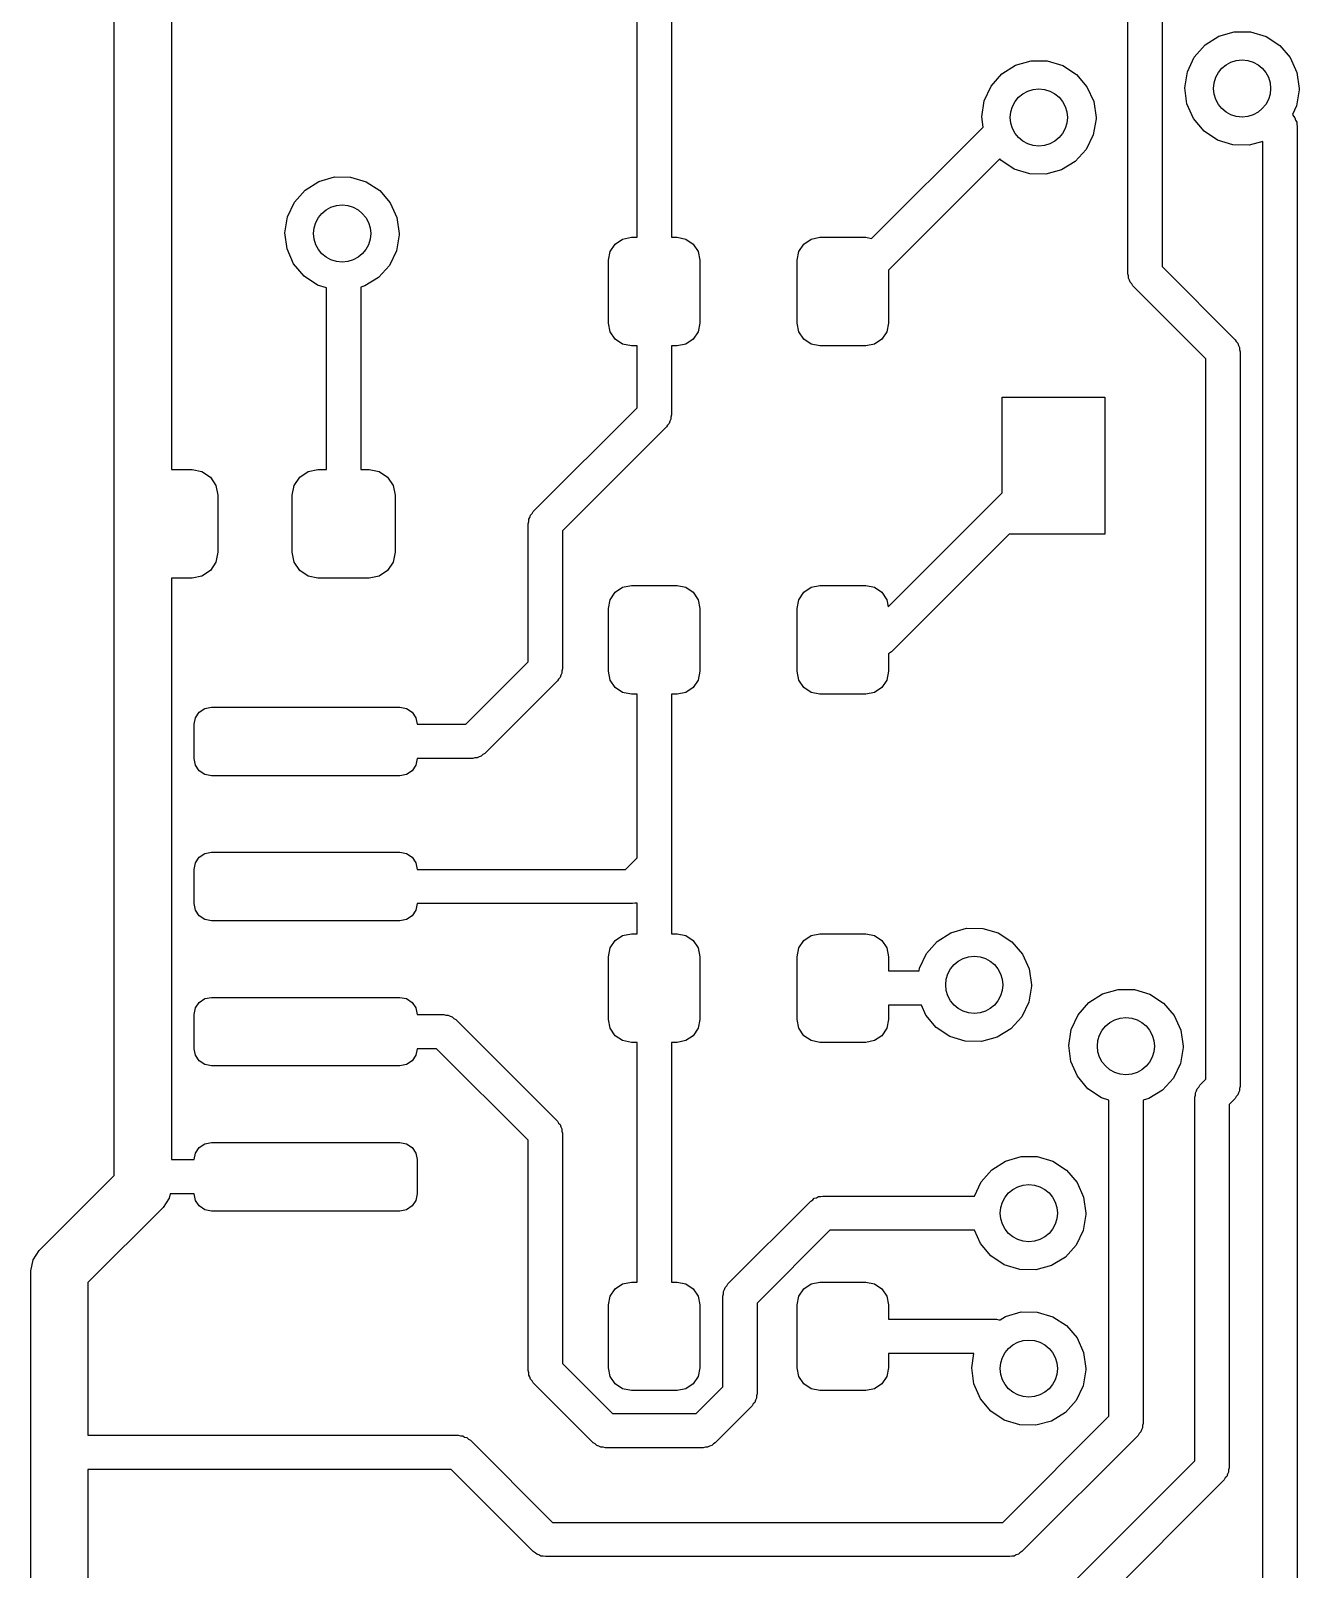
# Model space of a CAD drawing. Extents: x 108 to 192, y -153 to -46.
# Drawn here: x 143.83 to 154.93, y -98.56 to -85.09 of the extents above; entities that cross this region are included whole.
import ezdxf

# ---------------------------------------------------------------- set-up
doc = ezdxf.new("R2010")
doc.units = 0
doc.layers.add('BLACK', color=7, linetype='CONTINUOUS')

msp = doc.modelspace()

# ---------------------------------------------------------------- linework, layer by layer
at = {"layer": 'BLACK', "linetype": 'CONTINUOUS'}
for p, q in [((144.564, -95.1124), (144.564, -75.391)), ((145.064, -81.303), (145.064, -88.933)), ((153.433, -87.2199), (153.433, -83.9856)), ((153.732, -83.9235), (153.732, -87.1577)), ((149.139, -86.901), (149.139, -84.803)), ((149.439, -84.803), (149.439, -86.901)), ((154.014, -85.3235), (154.108, -85.2172)), ((154.108, -85.2172), (154.228, -85.1416)), ((154.228, -85.1416), (154.364, -85.1026)), ((154.364, -85.1026), (154.506, -85.1035)), ((154.506, -85.1035), (154.642, -85.1441)), ((154.642, -85.1441), (154.761, -85.2212)), ((154.761, -85.2212), (154.853, -85.3286)), ((152.45, -85.3956), (152.586, -85.3566)), ((152.586, -85.3566), (152.728, -85.3575)), ((152.728, -85.3575), (152.864, -85.3981)), ((153.954, -85.4518), (154.014, -85.3235)), ((154.853, -85.3286), (154.912, -85.4577)), ((152.236, -85.5775), (152.33, -85.4712)), ((152.33, -85.4712), (152.45, -85.3956)), ((152.864, -85.3981), (152.983, -85.4752)), ((152.983, -85.4752), (153.075, -85.5826)), ((153.932, -85.5919), (153.954, -85.4518)), ((154.912, -85.4577), (154.932, -85.598)), ((152.176, -85.7058), (152.236, -85.5775)), ((153.075, -85.5826), (153.134, -85.7117)), ((153.95, -85.7325), (153.932, -85.5919)), ((154.932, -85.6102), (154.908, -85.75)), ((154.932, -85.598), (154.932, -85.6102)), ((152.154, -85.8459), (152.176, -85.7058)), ((153.134, -85.7117), (153.154, -85.852)), ((154.008, -85.8622), (153.95, -85.7325)), ((154.908, -85.75), (154.872, -85.8258)), ((152.166, -85.9369), (152.154, -85.8459)), ((153.154, -85.8642), (153.13, -86.004)), ((153.154, -85.852), (153.154, -85.8642)), ((154.099, -85.9707), (154.008, -85.8622)), ((154.872, -85.8258), (154.881, -85.842)), ((154.881, -85.842), (154.895, -85.856)), ((154.895, -85.856), (154.9, -85.8751)), ((154.9, -85.8751), (154.91, -85.8922)), ((154.91, -85.8922), (154.91, -85.9119)), ((151.191, -86.9114), (152.166, -85.9369)), ((153.13, -86.004), (153.069, -86.1316)), ((154.217, -86.0493), (154.099, -85.9707)), ((154.91, -85.9119), (154.915, -85.931)), ((154.915, -85.931), (154.915, -104.544)), ((153.069, -86.1316), (152.973, -86.2367)), ((154.352, -86.0916), (154.217, -86.0493)), ((154.494, -86.0942), (154.352, -86.0916)), ((154.615, -86.0611), (154.494, -86.0942)), ((154.615, -104.481), (154.615, -86.0611)), ((152.312, -86.2148), (151.339, -87.1881)), ((152.321, -86.2247), (152.312, -86.2148)), ((152.439, -86.3033), (152.321, -86.2247)), ((152.574, -86.3456), (152.439, -86.3033)), ((152.853, -86.3109), (152.716, -86.3482)), ((152.973, -86.2367), (152.853, -86.3109)), ((146.234, -86.4872), (146.354, -86.4116)), ((146.354, -86.4116), (146.49, -86.3726)), ((146.49, -86.3726), (146.632, -86.3735)), ((146.632, -86.3735), (146.768, -86.4141)), ((146.768, -86.4141), (146.887, -86.4912)), ((152.716, -86.3482), (152.574, -86.3456)), ((146.14, -86.5935), (146.234, -86.4872)), ((146.887, -86.4912), (146.979, -86.5986)), ((146.08, -86.7218), (146.14, -86.5935)), ((146.979, -86.5986), (147.038, -86.7277)), ((146.058, -86.8619), (146.08, -86.7218)), ((147.038, -86.7277), (147.058, -86.868)), ((146.076, -87.0025), (146.058, -86.8619)), ((147.058, -86.8802), (147.034, -87.02)), ((147.058, -86.868), (147.058, -86.8802)), ((148.904, -87.0245), (148.948, -86.9596)), ((148.948, -86.9596), (149.012, -86.9162)), ((149.012, -86.9162), (149.089, -86.901)), ((149.089, -86.901), (149.139, -86.901)), ((149.439, -86.901), (149.489, -86.901)), ((149.489, -86.901), (149.566, -86.9162)), ((149.566, -86.9162), (149.63, -86.9596)), ((149.63, -86.9596), (149.674, -87.0245)), ((150.554, -87.0245), (150.598, -86.9596)), ((150.598, -86.9596), (150.662, -86.9162)), ((150.662, -86.9162), (150.739, -86.901)), ((150.739, -86.901), (151.139, -86.901)), ((151.139, -86.901), (151.191, -86.9114)), ((146.134, -87.1322), (146.076, -87.0025)), ((147.034, -87.02), (146.973, -87.1476)), ((148.889, -87.101), (148.904, -87.0245)), ((148.889, -87.651), (148.889, -87.101)), ((149.674, -87.0245), (149.689, -87.101)), ((149.689, -87.101), (149.689, -87.651)), ((150.539, -87.101), (150.554, -87.0245)), ((150.539, -87.651), (150.539, -87.101)), ((146.225, -87.2407), (146.134, -87.1322)), ((146.343, -87.3193), (146.225, -87.2407)), ((146.877, -87.2527), (146.757, -87.3269)), ((146.973, -87.1476), (146.877, -87.2527)), ((151.339, -87.1881), (151.339, -87.651)), ((153.438, -87.239), (153.433, -87.2199)), ((153.438, -87.2587), (153.438, -87.239)), ((153.732, -87.1577), (154.372, -87.7968)), ((146.421, -87.3437), (146.343, -87.3193)), ((146.421, -88.933), (146.421, -87.3437)), ((146.757, -87.3269), (146.721, -87.3366)), ((146.721, -87.3366), (146.721, -88.933)), ((153.447, -87.2758), (153.438, -87.2587)), ((153.453, -87.2949), (153.447, -87.2758)), ((153.467, -87.3088), (153.453, -87.2949)), ((153.476, -87.3259), (153.467, -87.3088)), ((154.115, -87.965), (153.476, -87.3259)), ((148.904, -87.7275), (148.889, -87.651)), ((149.689, -87.651), (149.674, -87.7275)), ((150.554, -87.7275), (150.539, -87.651)), ((151.339, -87.651), (151.324, -87.7275)), ((148.948, -87.7924), (148.904, -87.7275)), ((149.012, -87.8358), (148.948, -87.7924)), ((149.63, -87.7924), (149.566, -87.8358)), ((149.674, -87.7275), (149.63, -87.7924)), ((150.598, -87.7924), (150.554, -87.7275)), ((150.662, -87.8358), (150.598, -87.7924)), ((151.28, -87.7924), (151.216, -87.8358)), ((151.324, -87.7275), (151.28, -87.7924)), ((149.089, -87.851), (149.012, -87.8358)), ((149.139, -87.851), (149.089, -87.851)), ((149.139, -88.3929), (149.139, -87.851)), ((149.489, -87.851), (149.439, -87.851)), ((149.439, -87.851), (149.439, -88.455)), ((149.566, -87.8358), (149.489, -87.851)), ((150.739, -87.851), (150.662, -87.8358)), ((151.139, -87.851), (150.739, -87.851)), ((151.216, -87.8358), (151.139, -87.851)), ((154.372, -87.7968), (154.381, -87.8139)), ((154.381, -87.8139), (154.395, -87.8279)), ((154.395, -87.8279), (154.401, -87.8469)), ((154.401, -87.8469), (154.41, -87.8641)), ((154.41, -87.8641), (154.41, -87.8838)), ((154.41, -87.8838), (154.415, -87.9029)), ((154.415, -87.9029), (154.415, -94.3319)), ((154.115, -94.2697), (154.115, -87.965)), ((152.332, -89.1379), (152.332, -88.3)), ((152.332, -88.3), (153.232, -88.3)), ((153.232, -88.3), (153.232, -89.5)), ((148.23, -89.3019), (149.139, -88.3929)), ((149.439, -88.455), (149.434, -88.4741)), ((149.395, -88.5611), (148.486, -89.4701)), ((149.405, -88.544), (149.395, -88.5611)), ((149.419, -88.53), (149.405, -88.544)), ((149.424, -88.5109), (149.419, -88.53)), ((149.434, -88.4938), (149.424, -88.5109)), ((149.434, -88.4741), (149.434, -88.4938)), ((145.064, -88.933), (145.246, -88.933)), ((145.246, -88.933), (145.332, -88.9501)), ((145.332, -88.9501), (145.405, -88.9989)), ((145.405, -88.9989), (145.454, -89.0719)), ((146.138, -89.0719), (146.187, -88.9989)), ((146.187, -88.9989), (146.26, -88.9501)), ((146.26, -88.9501), (146.346, -88.933)), ((146.346, -88.933), (146.421, -88.933)), ((146.721, -88.933), (146.796, -88.933)), ((146.796, -88.933), (146.882, -88.9501)), ((146.882, -88.9501), (146.955, -88.9989)), ((146.955, -88.9989), (147.004, -89.0719)), ((145.454, -89.0719), (145.471, -89.158)), ((146.121, -89.158), (146.138, -89.0719)), ((147.004, -89.0719), (147.021, -89.158)), ((151.336, -90.1339), (152.332, -89.1379)), ((145.471, -89.158), (145.471, -89.658)), ((146.121, -89.658), (146.121, -89.158)), ((147.021, -89.158), (147.021, -89.658)), ((148.186, -89.408), (148.191, -89.3889)), ((148.186, -90.6159), (148.186, -89.408)), ((148.191, -89.3692), (148.201, -89.3521)), ((148.191, -89.3889), (148.191, -89.3692)), ((148.201, -89.3521), (148.206, -89.333)), ((148.206, -89.333), (148.22, -89.319)), ((148.22, -89.319), (148.23, -89.3019)), ((148.486, -89.4701), (148.486, -90.678)), ((152.394, -89.5), (151.364, -90.5301)), ((153.232, -89.5), (152.394, -89.5)), ((145.471, -89.658), (145.454, -89.7441)), ((146.138, -89.7441), (146.121, -89.658)), ((147.021, -89.658), (147.004, -89.7441)), ((145.454, -89.7441), (145.405, -89.8171)), ((146.187, -89.8171), (146.138, -89.7441)), ((147.004, -89.7441), (146.955, -89.8171)), ((145.246, -89.883), (145.064, -89.883)), ((145.064, -89.883), (145.064, -94.973)), ((145.332, -89.8659), (145.246, -89.883)), ((145.405, -89.8171), (145.332, -89.8659)), ((146.26, -89.8659), (146.187, -89.8171)), ((146.346, -89.883), (146.26, -89.8659)), ((146.796, -89.883), (146.346, -89.883)), ((146.882, -89.8659), (146.796, -89.883)), ((146.955, -89.8171), (146.882, -89.8659)), ((148.889, -90.149), (148.904, -90.0725)), ((148.904, -90.0725), (148.948, -90.0076)), ((148.948, -90.0076), (149.012, -89.9642)), ((149.012, -89.9642), (149.089, -89.949)), ((149.089, -89.949), (149.489, -89.949)), ((149.489, -89.949), (149.566, -89.9642)), ((149.566, -89.9642), (149.63, -90.0076)), ((149.63, -90.0076), (149.674, -90.0725)), ((149.674, -90.0725), (149.689, -90.149)), ((150.539, -90.149), (150.554, -90.0725)), ((150.554, -90.0725), (150.598, -90.0076)), ((150.598, -90.0076), (150.662, -89.9642)), ((150.662, -89.9642), (150.739, -89.949)), ((150.739, -89.949), (151.139, -89.949)), ((151.139, -89.949), (151.216, -89.9642)), ((151.216, -89.9642), (151.28, -90.0076)), ((151.28, -90.0076), (151.324, -90.0725)), ((151.324, -90.0725), (151.336, -90.1339)), ((148.889, -90.699), (148.889, -90.149)), ((149.689, -90.149), (149.689, -90.699)), ((150.539, -90.699), (150.539, -90.149)), ((147.639, -91.163), (148.186, -90.6159)), ((151.347, -90.5399), (151.339, -90.5479)), ((151.339, -90.5479), (151.339, -90.699)), ((151.364, -90.5301), (151.347, -90.5399)), ((148.466, -90.753), (148.452, -90.767)), ((148.471, -90.7339), (148.466, -90.753)), ((148.481, -90.7168), (148.471, -90.7339)), ((148.486, -90.678), (148.481, -90.6971)), ((148.481, -90.6971), (148.481, -90.7168)), ((148.904, -90.7755), (148.889, -90.699)), ((149.689, -90.699), (149.674, -90.7755)), ((150.554, -90.7755), (150.539, -90.699)), ((151.339, -90.699), (151.324, -90.7755)), ((148.442, -90.7841), (147.807, -91.4191)), ((148.452, -90.767), (148.442, -90.7841)), ((148.948, -90.8404), (148.904, -90.7755)), ((149.012, -90.8838), (148.948, -90.8404)), ((149.089, -90.899), (149.012, -90.8838)), ((149.566, -90.8838), (149.489, -90.899)), ((149.63, -90.8404), (149.566, -90.8838)), ((149.674, -90.7755), (149.63, -90.8404)), ((150.598, -90.8404), (150.554, -90.7755)), ((150.662, -90.8838), (150.598, -90.8404)), ((150.739, -90.899), (150.662, -90.8838)), ((151.216, -90.8838), (151.139, -90.899)), ((151.28, -90.8404), (151.216, -90.8838)), ((151.324, -90.7755), (151.28, -90.8404)), ((145.357, -91.0244), (145.414, -91.013)), ((145.414, -91.013), (147.064, -91.013)), ((147.064, -91.013), (147.121, -91.0244)), ((149.139, -90.899), (149.089, -90.899)), ((149.139, -92.3309), (149.139, -90.899)), ((149.489, -90.899), (149.439, -90.899)), ((149.439, -90.899), (149.439, -92.997)), ((151.139, -90.899), (150.739, -90.899)), ((145.264, -91.163), (145.275, -91.1056)), ((145.275, -91.1056), (145.308, -91.0569)), ((145.308, -91.0569), (145.357, -91.0244)), ((147.121, -91.0244), (147.17, -91.0569)), ((147.17, -91.0569), (147.203, -91.1056)), ((147.203, -91.1056), (147.214, -91.163)), ((145.264, -91.463), (145.264, -91.163)), ((147.214, -91.163), (147.639, -91.163)), ((147.807, -91.4191), (147.79, -91.4289)), ((145.275, -91.5204), (145.264, -91.463)), ((145.308, -91.5691), (145.275, -91.5204)), ((147.203, -91.5204), (147.17, -91.5691)), ((147.214, -91.463), (147.203, -91.5204)), ((147.701, -91.463), (147.214, -91.463)), ((147.72, -91.4579), (147.701, -91.463)), ((147.74, -91.4579), (147.72, -91.4579)), ((147.757, -91.448), (147.74, -91.4579)), ((147.776, -91.4429), (147.757, -91.448)), ((147.79, -91.4289), (147.776, -91.4429)), ((145.357, -91.6016), (145.308, -91.5691)), ((145.414, -91.613), (145.357, -91.6016)), ((147.064, -91.613), (145.414, -91.613)), ((147.121, -91.6016), (147.064, -91.613)), ((147.17, -91.5691), (147.121, -91.6016)), ((145.275, -92.3756), (145.308, -92.3269)), ((145.308, -92.3269), (145.357, -92.2944)), ((145.357, -92.2944), (145.414, -92.283)), ((145.414, -92.283), (147.064, -92.283)), ((147.064, -92.283), (147.121, -92.2944)), ((147.121, -92.2944), (147.17, -92.3269)), ((147.17, -92.3269), (147.203, -92.3756)), ((149.037, -92.433), (149.139, -92.3309)), ((145.264, -92.433), (145.275, -92.3756)), ((145.264, -92.733), (145.264, -92.433)), ((147.203, -92.3756), (147.214, -92.433)), ((147.214, -92.433), (149.037, -92.433)), ((145.275, -92.7904), (145.264, -92.733)), ((147.214, -92.733), (147.203, -92.7904)), ((149.099, -92.733), (147.214, -92.733)), ((149.118, -92.7279), (149.099, -92.733)), ((149.138, -92.7279), (149.118, -92.7279)), ((149.139, -92.7272), (149.138, -92.7279)), ((149.139, -92.997), (149.139, -92.7272)), ((145.308, -92.8391), (145.275, -92.7904)), ((145.357, -92.8716), (145.308, -92.8391)), ((145.414, -92.883), (145.357, -92.8716)), ((147.064, -92.883), (145.414, -92.883)), ((147.121, -92.8716), (147.064, -92.883)), ((147.17, -92.8391), (147.121, -92.8716)), ((147.203, -92.7904), (147.17, -92.8391)), ((148.948, -93.0556), (149.012, -93.0122)), ((149.012, -93.0122), (149.089, -92.997)), ((149.089, -92.997), (149.139, -92.997)), ((149.439, -92.997), (149.489, -92.997)), ((149.489, -92.997), (149.566, -93.0122)), ((149.566, -93.0122), (149.63, -93.0556)), ((150.598, -93.0556), (150.662, -93.0122)), ((150.662, -93.0122), (150.739, -92.997)), ((150.739, -92.997), (151.139, -92.997)), ((151.139, -92.997), (151.216, -93.0122)), ((151.216, -93.0122), (151.28, -93.0556)), ((151.765, -93.0628), (151.885, -92.9871)), ((151.885, -92.9871), (152.021, -92.9482)), ((152.021, -92.9482), (152.163, -92.9491)), ((152.163, -92.9491), (152.299, -92.9897)), ((152.299, -92.9897), (152.418, -93.0668)), ((148.889, -93.197), (148.904, -93.1205)), ((148.904, -93.1205), (148.948, -93.0556)), ((149.63, -93.0556), (149.674, -93.1205)), ((149.674, -93.1205), (149.689, -93.197)), ((150.539, -93.197), (150.554, -93.1205)), ((150.554, -93.1205), (150.598, -93.0556)), ((151.28, -93.0556), (151.324, -93.1205)), ((151.324, -93.1205), (151.339, -93.197)), ((151.611, -93.2974), (151.671, -93.1691)), ((151.671, -93.1691), (151.765, -93.0628)), ((152.418, -93.0668), (152.51, -93.1742)), ((152.51, -93.1742), (152.569, -93.3032)), ((148.889, -93.747), (148.889, -93.197)), ((149.689, -93.197), (149.689, -93.747)), ((150.539, -93.747), (150.539, -93.197)), ((151.339, -93.197), (151.339, -93.322)), ((151.607, -93.322), (151.611, -93.2974)), ((152.569, -93.3032), (152.589, -93.4436)), ((151.339, -93.322), (151.607, -93.322)), ((152.589, -93.4436), (152.589, -93.4558)), ((145.308, -93.5969), (145.357, -93.5644)), ((145.357, -93.5644), (145.414, -93.553)), ((145.414, -93.553), (147.064, -93.553)), ((147.064, -93.553), (147.121, -93.5644)), ((147.121, -93.5644), (147.17, -93.5969)), ((152.589, -93.4558), (152.565, -93.5956)), ((153.092, -93.5992), (153.212, -93.5236)), ((153.212, -93.5236), (153.348, -93.4846)), ((153.348, -93.4846), (153.49, -93.4855)), ((153.49, -93.4855), (153.626, -93.5261)), ((153.626, -93.5261), (153.745, -93.6032)), ((145.264, -93.703), (145.275, -93.6456)), ((145.264, -94.003), (145.264, -93.703)), ((145.275, -93.6456), (145.308, -93.5969)), ((147.17, -93.5969), (147.203, -93.6456)), ((147.203, -93.6456), (147.214, -93.703)), ((147.214, -93.703), (147.447, -93.703)), ((147.447, -93.703), (147.466, -93.7081)), ((147.466, -93.7081), (147.486, -93.7081)), ((147.486, -93.7081), (147.503, -93.718)), ((151.627, -93.622), (151.339, -93.622)), ((151.339, -93.622), (151.339, -93.747)), ((151.665, -93.7078), (151.627, -93.622)), ((151.756, -93.8163), (151.665, -93.7078)), ((152.565, -93.5956), (152.504, -93.7232)), ((152.938, -93.8338), (152.998, -93.7055)), ((152.998, -93.7055), (153.092, -93.5992)), ((153.745, -93.6032), (153.837, -93.7106)), ((153.837, -93.7106), (153.896, -93.8397)), ((147.503, -93.718), (147.522, -93.7231)), ((147.522, -93.7231), (147.536, -93.7371)), ((147.536, -93.7371), (147.553, -93.7469)), ((147.553, -93.7469), (148.442, -94.6359)), ((148.904, -93.8235), (148.889, -93.747)), ((148.948, -93.8884), (148.904, -93.8235)), ((149.674, -93.8235), (149.63, -93.8884)), ((149.689, -93.747), (149.674, -93.8235)), ((150.554, -93.8235), (150.539, -93.747)), ((150.598, -93.8884), (150.554, -93.8235)), ((151.324, -93.8235), (151.28, -93.8884)), ((151.339, -93.747), (151.324, -93.8235)), ((151.874, -93.8949), (151.756, -93.8163)), ((152.409, -93.8283), (152.288, -93.9024)), ((152.504, -93.7232), (152.409, -93.8283)), ((152.916, -93.9739), (152.938, -93.8338)), ((153.896, -93.8397), (153.916, -93.98)), ((149.012, -93.9318), (148.948, -93.8884)), ((149.089, -93.947), (149.012, -93.9318)), ((149.139, -93.947), (149.089, -93.947)), ((149.139, -96.045), (149.139, -93.947)), ((149.489, -93.947), (149.439, -93.947)), ((149.439, -93.947), (149.439, -96.045)), ((149.566, -93.9318), (149.489, -93.947)), ((149.63, -93.8884), (149.566, -93.9318)), ((150.662, -93.9318), (150.598, -93.8884)), ((150.739, -93.947), (150.662, -93.9318)), ((151.139, -93.947), (150.739, -93.947)), ((151.216, -93.9318), (151.139, -93.947)), ((151.28, -93.8884), (151.216, -93.9318)), ((152.009, -93.9371), (151.874, -93.8949)), ((152.151, -93.9397), (152.009, -93.9371)), ((152.288, -93.9024), (152.151, -93.9397)), ((152.934, -94.1145), (152.916, -93.9739)), ((153.916, -93.98), (153.916, -93.9922)), ((145.275, -94.0604), (145.264, -94.003)), ((145.308, -94.1091), (145.275, -94.0604)), ((145.357, -94.1416), (145.308, -94.1091)), ((147.17, -94.1091), (147.121, -94.1416)), ((147.203, -94.0604), (147.17, -94.1091)), ((147.214, -94.003), (147.203, -94.0604)), ((147.385, -94.003), (147.214, -94.003)), ((148.186, -94.8041), (147.385, -94.003)), ((152.992, -94.2442), (152.934, -94.1145)), ((153.916, -93.9922), (153.892, -94.132)), ((145.414, -94.153), (145.357, -94.1416)), ((147.064, -94.153), (145.414, -94.153)), ((147.121, -94.1416), (147.064, -94.153)), ((153.083, -94.3527), (152.992, -94.2442)), ((153.892, -94.132), (153.831, -94.2596)), ((153.201, -94.4313), (153.083, -94.3527)), ((153.735, -94.3647), (153.615, -94.4389)), ((153.831, -94.2596), (153.735, -94.3647)), ((154.025, -94.3891), (154.034, -94.3719)), ((154.025, -94.4088), (154.025, -94.3891)), ((154.034, -94.3719), (154.04, -94.3529)), ((154.04, -94.3529), (154.054, -94.3389)), ((154.054, -94.3389), (154.063, -94.3218)), ((154.063, -94.3218), (154.115, -94.2697)), ((154.401, -94.3878), (154.395, -94.4069)), ((154.41, -94.3707), (154.401, -94.3878)), ((154.415, -94.3319), (154.41, -94.3509)), ((154.41, -94.3509), (154.41, -94.3707)), ((153.266, -94.4517), (153.201, -94.4313)), ((153.266, -97.2199), (153.266, -94.4517)), ((153.615, -94.4389), (153.566, -94.4521)), ((153.566, -94.4521), (153.566, -97.282)), ((154.02, -94.4279), (154.025, -94.4088)), ((154.02, -97.6084), (154.02, -94.4279)), ((154.372, -94.4379), (154.32, -94.49)), ((154.32, -94.49), (154.32, -97.6705)), ((154.381, -94.4208), (154.372, -94.4379)), ((154.395, -94.4069), (154.381, -94.4208)), ((148.442, -94.6359), (148.452, -94.653)), ((148.452, -94.653), (148.466, -94.667)), ((148.466, -94.667), (148.471, -94.6861)), ((148.471, -94.6861), (148.481, -94.7032)), ((148.481, -94.7032), (148.481, -94.7229)), ((148.481, -94.7229), (148.486, -94.742)), ((148.486, -94.742), (148.486, -96.7577)), ((145.264, -94.973), (145.275, -94.9156)), ((145.275, -94.9156), (145.308, -94.8669)), ((145.308, -94.8669), (145.357, -94.8344)), ((145.357, -94.8344), (145.414, -94.823)), ((145.414, -94.823), (147.064, -94.823)), ((147.064, -94.823), (147.121, -94.8344)), ((147.121, -94.8344), (147.17, -94.8669)), ((147.17, -94.8669), (147.203, -94.9156)), ((147.203, -94.9156), (147.214, -94.973)), ((148.186, -96.8198), (148.186, -94.8041)), ((145.064, -94.973), (145.264, -94.973)), ((147.214, -94.973), (147.214, -95.273)), ((152.149, -95.1674), (152.242, -95.0612)), ((152.242, -95.0612), (152.362, -94.9855)), ((152.362, -94.9855), (152.499, -94.9466)), ((152.499, -94.9466), (152.64, -94.9474)), ((152.64, -94.9474), (152.776, -94.988)), ((152.776, -94.988), (152.895, -95.0651)), ((143.908, -95.7687), (144.564, -95.1124)), ((152.09, -95.2919), (152.149, -95.1674)), ((152.895, -95.0651), (152.988, -95.1725)), ((152.988, -95.1725), (153.046, -95.3016)), ((145.045, -95.3117), (144.991, -95.3928)), ((145.053, -95.273), (145.045, -95.3117)), ((145.264, -95.273), (145.053, -95.273)), ((145.275, -95.3304), (145.264, -95.273)), ((145.308, -95.3791), (145.275, -95.3304)), ((147.203, -95.3304), (147.17, -95.3791)), ((147.214, -95.273), (147.203, -95.3304)), ((150.658, -95.3359), (150.675, -95.326)), ((150.675, -95.326), (150.689, -95.312)), ((150.689, -95.312), (150.708, -95.3069)), ((150.708, -95.3069), (150.725, -95.297)), ((150.725, -95.297), (150.745, -95.297)), ((150.745, -95.297), (150.764, -95.2919)), ((150.764, -95.2919), (152.09, -95.2919)), ((153.046, -95.3016), (153.066, -95.4419)), ((144.991, -95.3928), (144.334, -96.0491)), ((145.357, -95.4116), (145.308, -95.3791)), ((145.414, -95.423), (145.357, -95.4116)), ((147.064, -95.423), (145.414, -95.423)), ((147.121, -95.4116), (147.064, -95.423)), ((147.17, -95.3791), (147.121, -95.4116)), ((149.933, -96.0611), (150.658, -95.3359)), ((153.066, -95.4541), (153.043, -95.5939)), ((153.066, -95.4419), (153.066, -95.4541)), ((150.826, -95.5919), (150.189, -96.2293)), ((152.092, -95.5919), (150.826, -95.5919)), ((152.142, -95.7061), (152.092, -95.5919)), ((153.043, -95.5939), (152.981, -95.7215)), ((152.233, -95.8147), (152.142, -95.7061)), ((152.981, -95.7215), (152.886, -95.8266)), ((143.834, -95.9455), (143.854, -95.8498)), ((143.854, -95.8498), (143.908, -95.7687)), ((152.351, -95.8932), (152.233, -95.8147)), ((152.886, -95.8266), (152.765, -95.9008)), ((143.834, -107.009), (143.834, -95.9455)), ((152.487, -95.9355), (152.351, -95.8932)), ((152.628, -95.9381), (152.487, -95.9355)), ((152.765, -95.9008), (152.628, -95.9381)), ((144.334, -96.0491), (144.334, -97.386)), ((148.904, -96.1685), (148.948, -96.1036)), ((148.948, -96.1036), (149.012, -96.0602)), ((149.012, -96.0602), (149.089, -96.045)), ((149.089, -96.045), (149.139, -96.045)), ((149.439, -96.045), (149.489, -96.045)), ((149.489, -96.045), (149.566, -96.0602)), ((149.566, -96.0602), (149.63, -96.1036)), ((149.63, -96.1036), (149.674, -96.1685)), ((149.894, -96.1284), (149.904, -96.1113)), ((149.894, -96.1481), (149.894, -96.1284)), ((149.904, -96.1113), (149.909, -96.0922)), ((149.909, -96.0922), (149.923, -96.0782)), ((149.923, -96.0782), (149.933, -96.0611)), ((150.554, -96.1685), (150.598, -96.1036)), ((150.598, -96.1036), (150.662, -96.0602)), ((150.662, -96.0602), (150.739, -96.045)), ((150.739, -96.045), (151.139, -96.045)), ((151.139, -96.045), (151.216, -96.0602)), ((151.216, -96.0602), (151.28, -96.1036)), ((151.28, -96.1036), (151.324, -96.1685)), ((148.889, -96.245), (148.904, -96.1685)), ((148.889, -96.795), (148.889, -96.245)), ((149.674, -96.1685), (149.689, -96.245)), ((149.689, -96.245), (149.689, -96.795)), ((149.889, -96.1672), (149.894, -96.1481)), ((149.889, -96.9607), (149.889, -96.1672)), ((150.189, -96.2293), (150.189, -97.0228)), ((150.539, -96.245), (150.554, -96.1685)), ((150.539, -96.795), (150.539, -96.245)), ((151.324, -96.1685), (151.339, -96.245)), ((151.339, -96.245), (151.339, -96.37)), ((151.339, -96.37), (152.284, -96.37)), ((152.284, -96.37), (152.303, -96.3751)), ((152.303, -96.3751), (152.316, -96.3751)), ((152.316, -96.3751), (152.362, -96.3459)), ((152.362, -96.3459), (152.499, -96.3069)), ((152.499, -96.3069), (152.64, -96.3078)), ((152.64, -96.3078), (152.776, -96.3484)), ((152.776, -96.3484), (152.895, -96.4255)), ((152.895, -96.4255), (152.988, -96.5329)), ((152.988, -96.5329), (153.046, -96.662)), ((152.086, -96.67), (151.339, -96.67)), ((151.339, -96.67), (151.339, -96.795)), ((152.067, -96.7962), (152.086, -96.67)), ((153.046, -96.662), (153.066, -96.8023)), ((148.486, -96.7577), (148.923, -97.195)), ((148.904, -96.8715), (148.889, -96.795)), ((149.689, -96.795), (149.674, -96.8715)), ((150.554, -96.8715), (150.539, -96.795)), ((151.339, -96.795), (151.324, -96.8715)), ((152.085, -96.9368), (152.067, -96.7962)), ((153.066, -96.8023), (153.066, -96.8145)), ((148.191, -96.8389), (148.186, -96.8198)), ((148.191, -96.8586), (148.191, -96.8389)), ((148.201, -96.8757), (148.191, -96.8586)), ((148.206, -96.8948), (148.201, -96.8757)), ((148.22, -96.9088), (148.206, -96.8948)), ((148.23, -96.9259), (148.22, -96.9088)), ((148.755, -97.4511), (148.23, -96.9259)), ((148.948, -96.9364), (148.904, -96.8715)), ((149.012, -96.9798), (148.948, -96.9364)), ((149.63, -96.9364), (149.566, -96.9798)), ((149.674, -96.8715), (149.63, -96.9364)), ((150.598, -96.9364), (150.554, -96.8715)), ((150.662, -96.9798), (150.598, -96.9364)), ((151.28, -96.9364), (151.216, -96.9798)), ((151.324, -96.8715), (151.28, -96.9364)), ((152.142, -97.0665), (152.085, -96.9368)), ((153.066, -96.8145), (153.043, -96.9543)), ((149.089, -96.995), (149.012, -96.9798)), ((149.489, -96.995), (149.089, -96.995)), ((149.566, -96.9798), (149.489, -96.995)), ((149.655, -97.195), (149.889, -96.9607)), ((150.174, -97.0787), (150.169, -97.0978)), ((150.184, -97.0616), (150.174, -97.0787)), ((150.189, -97.0228), (150.184, -97.0419)), ((150.184, -97.0419), (150.184, -97.0616)), ((150.739, -96.995), (150.662, -96.9798)), ((151.139, -96.995), (150.739, -96.995)), ((151.216, -96.9798), (151.139, -96.995)), ((152.233, -97.175), (152.142, -97.0665)), ((152.981, -97.0819), (152.886, -97.187)), ((153.043, -96.9543), (152.981, -97.0819)), ((148.923, -97.195), (149.655, -97.195)), ((150.145, -97.1289), (149.823, -97.4511)), ((150.155, -97.1118), (150.145, -97.1289)), ((150.169, -97.0978), (150.155, -97.1118)), ((152.351, -97.2536), (152.233, -97.175)), ((152.886, -97.187), (152.765, -97.2612)), ((152.338, -98.148), (153.266, -97.2199)), ((152.487, -97.2959), (152.351, -97.2536)), ((152.628, -97.2985), (152.487, -97.2959)), ((152.765, -97.2612), (152.628, -97.2985)), ((153.551, -97.3379), (153.546, -97.357)), ((153.561, -97.3208), (153.551, -97.3379)), ((153.566, -97.282), (153.561, -97.3011)), ((153.561, -97.3011), (153.561, -97.3208)), ((144.334, -97.386), (147.574, -97.386)), ((147.574, -97.386), (147.593, -97.3911)), ((147.593, -97.3911), (147.613, -97.3911)), ((147.613, -97.3911), (147.63, -97.401)), ((147.63, -97.401), (147.649, -97.4061)), ((147.649, -97.4061), (147.663, -97.4201)), ((147.663, -97.4201), (147.68, -97.4299)), ((147.68, -97.4299), (148.398, -98.148)), ((148.772, -97.4609), (148.755, -97.4511)), ((148.786, -97.4749), (148.772, -97.4609)), ((148.805, -97.48), (148.786, -97.4749)), ((148.822, -97.4899), (148.805, -97.48)), ((149.773, -97.48), (149.756, -97.4899)), ((149.792, -97.4749), (149.773, -97.48)), ((149.806, -97.4609), (149.792, -97.4749)), ((149.823, -97.4511), (149.806, -97.4609)), ((153.522, -97.3881), (152.506, -98.4041)), ((153.532, -97.371), (153.522, -97.3881)), ((153.546, -97.357), (153.532, -97.371)), ((148.842, -97.4899), (148.822, -97.4899)), ((148.861, -97.495), (148.842, -97.4899)), ((149.717, -97.495), (148.861, -97.495)), ((149.736, -97.4899), (149.717, -97.495)), ((149.756, -97.4899), (149.736, -97.4899)), ((152.152, -99.476), (154.02, -97.6084)), ((147.512, -97.686), (144.334, -97.686)), ((144.334, -97.686), (144.334, -101.45)), ((148.23, -98.4041), (147.512, -97.686)), ((154.299, -97.7455), (154.285, -97.7595)), ((154.305, -97.7264), (154.299, -97.7455)), ((154.314, -97.7093), (154.305, -97.7264)), ((154.32, -97.6705), (154.314, -97.6896)), ((154.314, -97.6896), (154.314, -97.7093)), ((154.276, -97.7766), (152.214, -99.8381)), ((154.285, -97.7595), (154.276, -97.7766)), ((148.398, -98.148), (152.338, -98.148)), ((148.247, -98.4139), (148.23, -98.4041)), ((148.261, -98.4279), (148.247, -98.4139)), ((148.28, -98.433), (148.261, -98.4279)), ((152.475, -98.4279), (152.456, -98.433)), ((152.489, -98.4139), (152.475, -98.4279)), ((152.506, -98.4041), (152.489, -98.4139)), ((148.297, -98.4429), (148.28, -98.433)), ((148.317, -98.4429), (148.297, -98.4429)), ((148.336, -98.448), (148.317, -98.4429)), ((152.4, -98.448), (148.336, -98.448)), ((152.419, -98.4429), (152.4, -98.448)), ((152.439, -98.4429), (152.419, -98.4429)), ((152.456, -98.433), (152.439, -98.4429))]:
    msp.add_line(p, q, dxfattribs=at)
at = {"layer": 'BLACK'}
for centre in [(154.432, -85.598), (152.654, -85.852), (146.558, -86.868), (152.089, -93.4436), (153.416, -93.98), (152.566, -95.4419), (152.566, -96.8023)]:
    msp.add_circle(centre, 0.25, dxfattribs=at)

doc.saveas('drawing.dxf')
